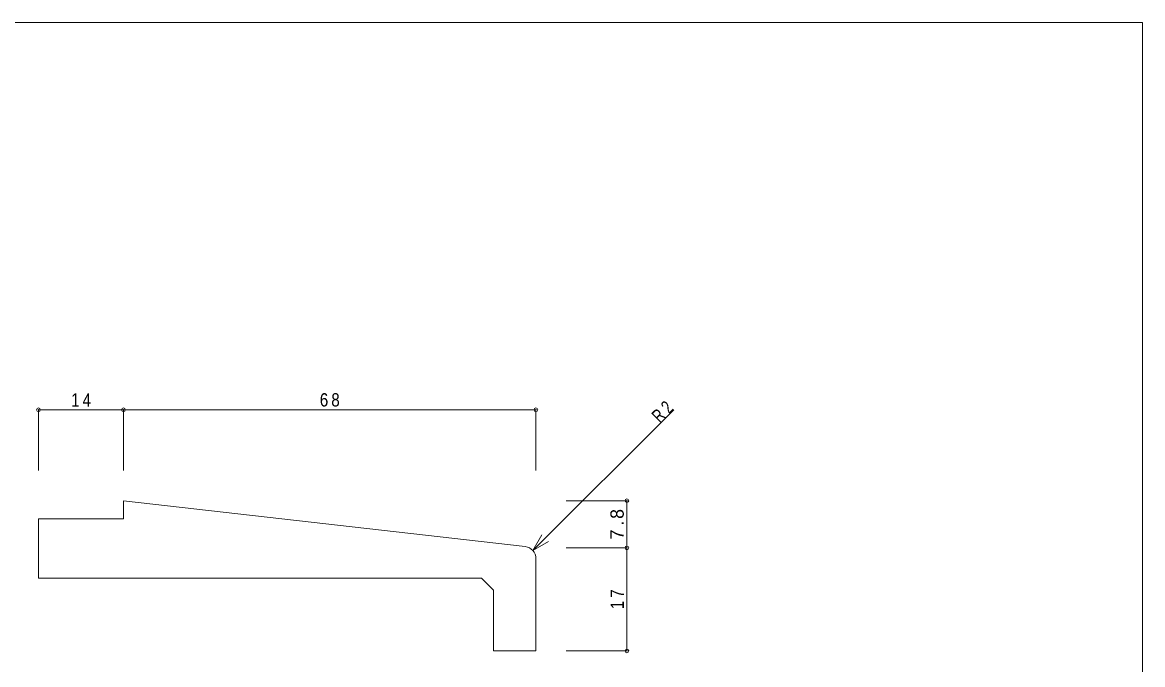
# Model space of a CAD drawing. Units: millimetres at full size, sheet at 1:1. Extents: x -141 to 141, y -98 to 98.
# Drawn here: x -43.6 to 141, y -8.4 to 97.5 of the extents above; entities that cross this region are included whole.
import ezdxf

# ---------------------------------------------------------------- set-up
doc = ezdxf.new("R2010")
doc.units = ezdxf.units.MM
doc.header["$PDMODE"] = 32
doc.header["$PDSIZE"] = 0.6
for name, color, linetype, lineweight in [('0-0_ＫＢ製品', 2, 'Continuous', 9), ('0-3_寸法', 4, 'Continuous', 9), ('0-4_引出線字', 4, 'Continuous', 9), ('F-0_図面枠', 5, 'Continuous', 9)]:
    doc.layers.add(name, color=color, linetype=linetype, lineweight=lineweight)
doc.layers.add('0-5_文字', color=7, linetype='Continuous')
doc.styles.add('HGｺﾞｼｯｸM', font='')
doc.styles.get('HGｺﾞｼｯｸM').set_extended_font_data('HGｺﾞｼｯｸM')

msp = doc.modelspace()

# ---------------------------------------------------------------- linework, layer by layer
at = {"layer": '0-0_ＫＢ製品'}
for p, q in [((-27, 18.636), (-27, 15.636)), ((39.227, 11.067), (-27, 18.636)), ((41, 9.08), (41, -6.136)), ((-41, 5.864), (32, 5.864)), ((32, 5.864), (34, 3.864)), ((34, -6.136), (34, 3.864)), ((34, -6.136), (41, -6.136))]:
    msp.add_line(p, q, dxfattribs=at)
msp.add_lwpolyline([(-27, 15.636), (-41, 15.636), (-41, 5.864)], dxfattribs=at)
msp.add_arc((39, 9.08), 2, 360, 83.4802, dxfattribs=at)
at = {"layer": '0-3_寸法'}
for p, q in [((-27, 33.636), (-41, 33.636)), ((-41, 33.636), (-41, 23.636)), ((41, 33.636), (-27, 33.636)), ((-27, 33.636), (-27, 23.636)), ((41, 33.636), (41, 23.636)), ((56, 18.636), (46, 18.636)), ((56, 10.864), (56, 18.636)), ((56, 10.864), (46, 10.864)), ((56, -6.136), (56, 10.864)), ((56, -6.136), (46, -6.136))]:
    msp.add_line(p, q, dxfattribs=at)
for p in [(-41, 33.636), (-27, 33.636), (41, 33.636), (56, 18.636), (56, 10.864), (56, -6.136)]:
    msp.add_point(p, dxfattribs=at)
at = {"layer": '0-4_引出線字'}
for q in [(63.717, 33.636), (41.992, 13.009), (43.09, 11.911)]:
    msp.add_line((40.492, 10.411), q, dxfattribs=at)
at = {"layer": 'F-0_図面枠'}
for p, q in [((-141, 97.5), (141, 97.5)), ((141, 97.5), (141, -97.5))]:
    msp.add_line(p, q, dxfattribs=at)

# ---------------------------------------------------------------- texts
at = {"layer": '0-3_寸法', "color": 7, "char_height": 2.199, "attachment_point": 7, "style": 'HGｺﾞｼｯｸM'}
for s, insert in [('\\T1.36;\\W0.85;14', (-35.625, 34.136)), ('\\T1.36;\\W0.85;68', (5.375, 34.136))]:
    msp.add_mtext(s, dxfattribs=dict(at, insert=insert))
at = {"layer": '0-3_寸法', "color": 7, "char_height": 2.199, "attachment_point": 7, "rotation": 90, "style": 'HGｺﾞｼｯｸM'}
for s, insert in [('\\T1.38;7.8', (55.5, 12.25)), ('\\T1.36;\\W0.85;17', (55.5, 0.739))]:
    msp.add_mtext(s, dxfattribs=dict(at, insert=insert))
at = {"layer": '0-5_文字', "insert": (61.419, 31.338), "char_height": 2.199, "attachment_point": 7, "rotation": 45, "style": 'HGｺﾞｼｯｸM'}
msp.add_mtext('\\T1.36;\\W0.75;R2', dxfattribs=at)

doc.saveas('drawing.dxf')
